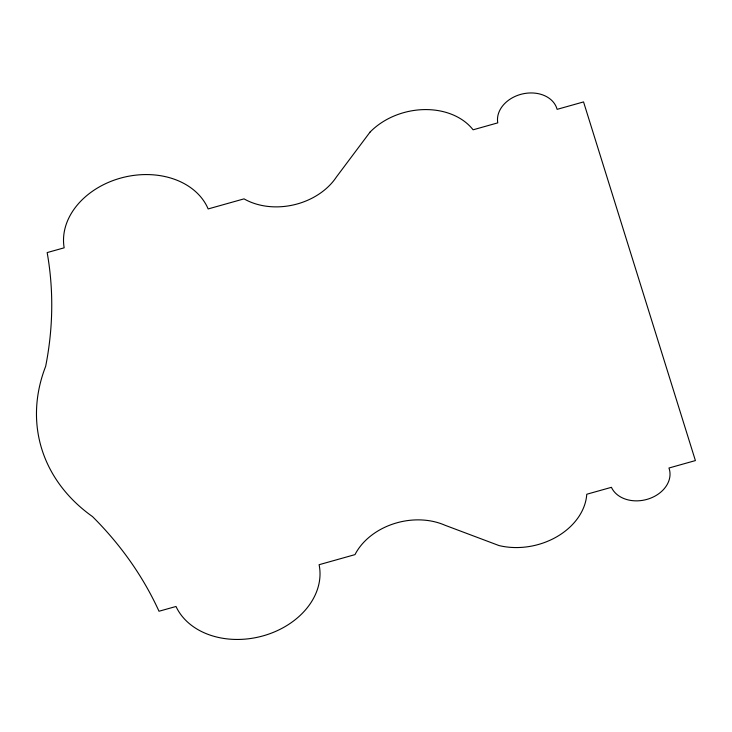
<?xml version="1.0" encoding="UTF-8"?>
<svg xmlns="http://www.w3.org/2000/svg" width="732" height="732" viewBox="0 0 732 732"><rect width="100%" height="100%" fill="white"/><g stroke="black" fill="none" stroke-linecap="round" stroke-linejoin="round"><path stroke-width="1.1" d="M370.026 132.126L336.4 177.016A61.442 47.342 -13.3 0 1 244.03 198.866L208.153 208.94A74.893 57.709 -13.3 0 0 121.347 177.903A74.893 57.709 -13.3 0 0 64.16 247.819L47.159 252.586A498.053 383.751 -13.3 0 1 45.659 366.339A197.814 152.421 -13.3 0 0 92.516 516.6A498.053 383.751 -13.3 0 1 159.009 611.247L176.009 606.48A74.893 57.709 -13.3 0 0 264.087 635.586A74.893 57.709 -13.3 0 0 319.097 564.711L354.983 554.627A61.442 47.342 -13.3 0 1 445.001 525.247L498.95 545.541A63.83 49.181 -13.3 0 0 586.762 494.246L611.43 487.32A30.442 23.461 -13.3 0 0 648.79 498.821A30.442 23.461 -13.3 0 0 668.957 468.013L695.4 460.584L583.55 101.922L557.107 109.352A30.442 23.461 -13.3 0 0 522.511 93.925A30.442 23.461 -13.3 0 0 497.769 122.866L473.101 129.802A63.83 49.181 -13.3 0 0 370.026 132.126"/></g></svg>
